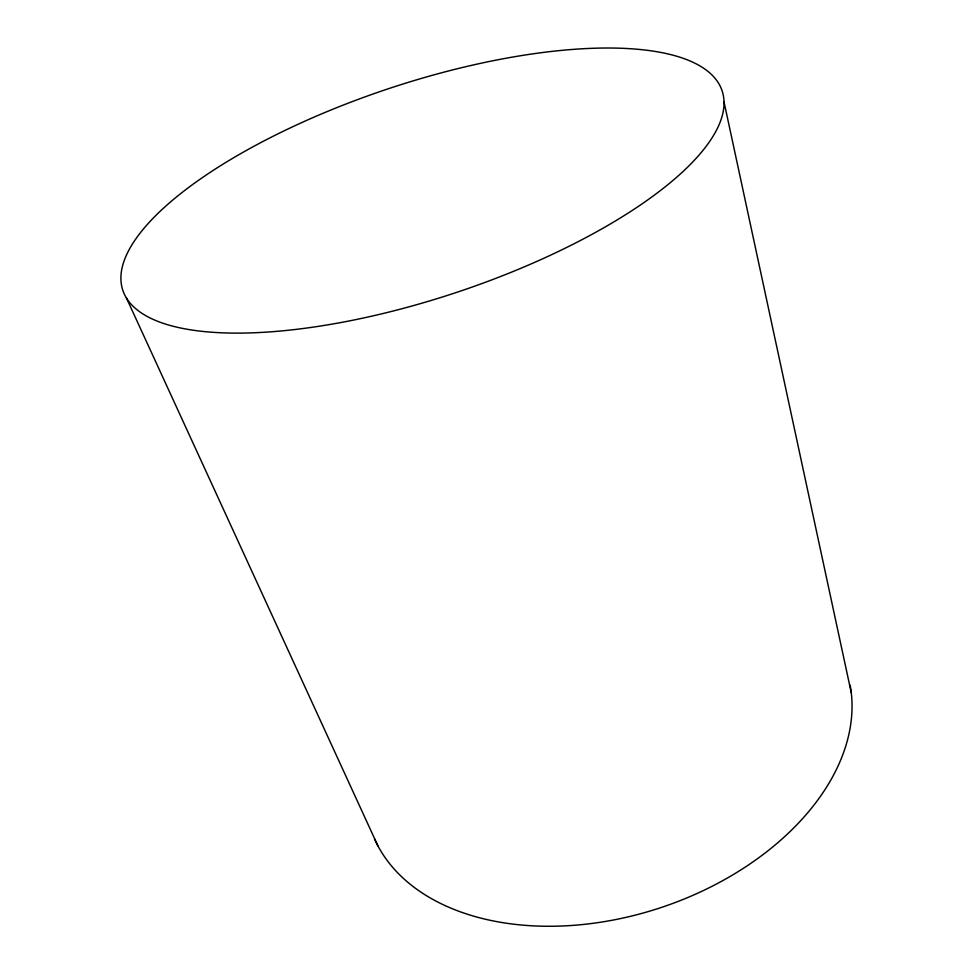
<?xml version="1.0" encoding="UTF-8"?>
<svg xmlns="http://www.w3.org/2000/svg" width="973" height="973" viewBox="0 0 973 973"><rect width="100%" height="100%" fill="white"/><g stroke="black" fill="none" stroke-linecap="round" stroke-linejoin="round"><path stroke-width="1.46" d="M126.393 297.884L377.913 845.878M724.021 101.922A315.787 107.383 -18.4 0 1 274.179 331.562A315.787 107.383 -18.4 0 1 269.253 138.215A315.787 107.383 -18.4 0 1 724.021 101.922L851.278 692.788M850.134 685.138A250.742 166.784 -18.4 0 1 658.028 908.551A250.742 166.784 -18.4 0 1 374.532 838.981"/></g></svg>
